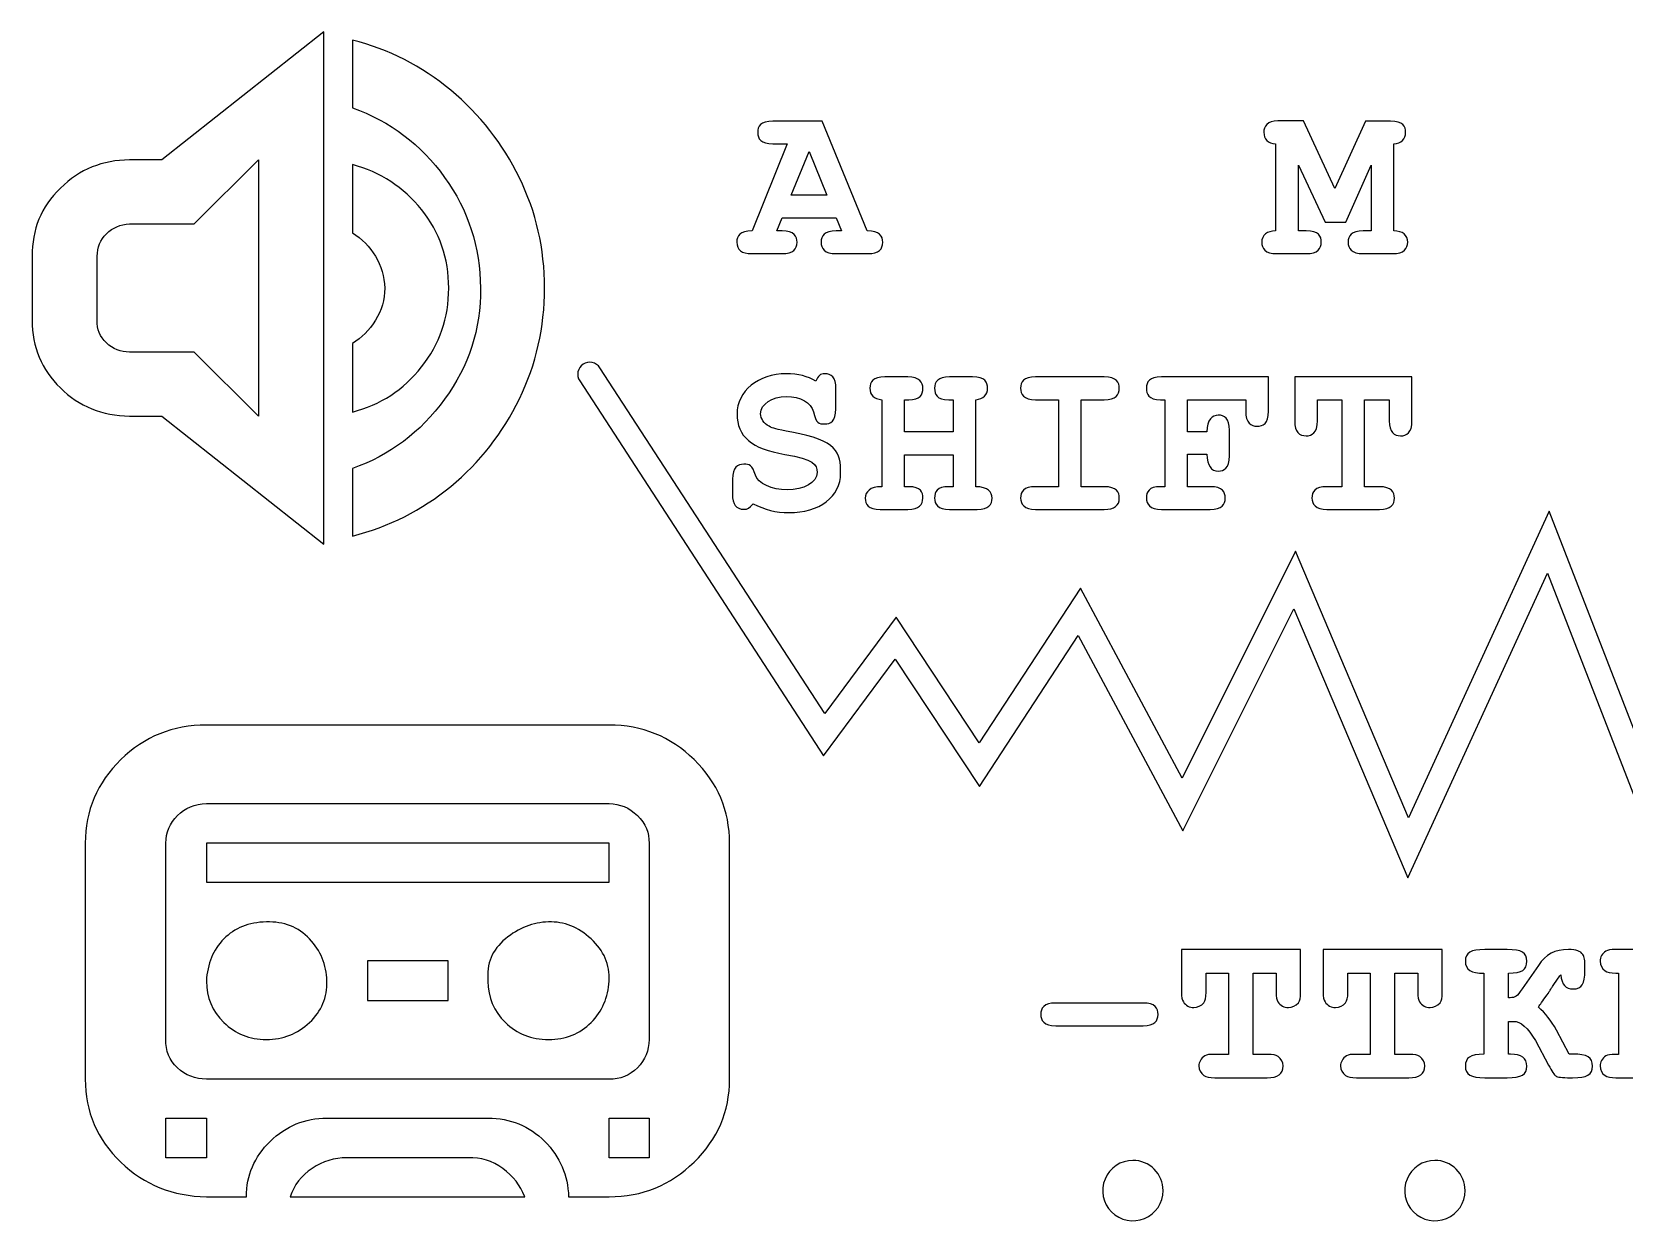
# Model space of a CAD drawing. Header units: millimetres. Extents: x 3 to 91, y 6 to 114.
# Drawn here: x 4.65 to 44.2, y 44.19 to 73.78 of the extents above; entities that cross this region are included whole.
import ezdxf

# ---------------------------------------------------------------- set-up
doc = ezdxf.new("R2010")
doc.units = ezdxf.units.MM
doc.layers.add('Layer_1', color=7, linetype='CONTINUOUS')

msp = doc.modelspace()

# ---------------------------------------------------------------- linework, layer by layer
at = {"layer": 'Layer_1', "color": 7}
for points in [[(7.080756, 64.232425), (7.882416, 64.232425), (11.903443, 61.051233), (11.903443, 73.776001), (7.882416, 70.594809), (7.080756, 70.594809)], [(12.61603, 73.572404), (12.61603, 71.892735)], [(25.402149, 68.831875), (24.278822, 71.558145), (23.059533, 71.558145)], [(38.400397, 71.558151), (37.779508, 71.558151), (37.017509, 69.881751), (36.238576, 71.563791), (35.600754, 71.563791)], [(23.059533, 70.993696), (23.415159, 70.993696), (22.540206, 68.831875)], [(35.54431, 70.993711), (35.54431, 68.831881)], [(38.479419, 68.831881), (38.479419, 70.993711)], [(7.080756, 69.004213), (8.684077, 69.004213), (10.287398, 70.594809), (10.287398, 64.232425), (8.684077, 65.823021), (7.080756, 65.823021)], [(12.61603, 70.480286), (12.61603, 68.787892)], [(36.306309, 68.831881), (36.108754, 68.831881), (36.108754, 70.463131), (36.774798, 69.046371), (37.288442, 69.046371), (37.914975, 70.463131), (37.914975, 68.831881), (37.717419, 68.831881)], [(23.285327, 68.831875), (23.155495, 68.831875), (23.285327, 69.159253), (24.628804, 69.159253), (24.758635, 68.831875), (24.628804, 68.831875)], [(4.66305, 68.202552), (4.66305, 66.611956)], [(6.279096, 66.611956), (6.279096, 68.202552)], [(22.53456, 68.267436), (23.285327, 68.267436)], [(24.628804, 68.267436), (25.413438, 68.267436)], [(35.578176, 68.267441), (36.306309, 68.267441)], [(37.717419, 68.267441), (38.451197, 68.267441)], [(12.61603, 66.039342), (12.61603, 64.334223)], [(45.999776, 52.455001), (42.341602, 61.875091), (38.845691, 54.253851), (36.039144, 60.876701), (33.220711, 55.238291), (30.695284, 59.961001), (28.183809, 56.122991), (26.120886, 59.238051), (24.349418, 56.845941), (18.761646, 65.433531)], [(18.259867, 65.107451), (24.318412, 55.794841), (26.093498, 58.193151), (28.187427, 55.031071), (30.642574, 58.785361), (33.240348, 53.935531), (35.994185, 59.445271), (38.823987, 52.767641), (42.296643, 60.336171), (45.441154, 52.238471)], [(24.623252, 64.415481), (24.623252, 64.912191)], [(26.409367, 65.205701), (25.839279, 65.205701)], [(28.018032, 65.205701), (27.447944, 65.205701)], [(31.288635, 65.205701), (29.584014, 65.205701)], [(35.366394, 64.353391), (35.366394, 65.205701), (32.707862, 65.205701)], [(38.930507, 64.116321), (38.930507, 65.205701), (36.017976, 65.205701), (36.017976, 64.116321)], [(25.760256, 64.641261), (25.760256, 62.479441)], [(27.425366, 64.641261), (27.532611, 64.641261), (27.532611, 63.839751), (26.3247, 63.839751), (26.3247, 64.641261), (26.431945, 64.641261)], [(28.097055, 62.479441), (28.097055, 64.641261)], [(29.584014, 64.641261), (30.154103, 64.641261), (30.154103, 62.479441), (29.584014, 62.479441)], [(31.288635, 62.479441), (30.718547, 62.479441), (30.718547, 64.641261), (31.288635, 64.641261)], [(32.685284, 64.641261), (32.792529, 64.641261), (32.792529, 62.479441), (32.685284, 62.479441)], [(33.83675, 63.845391), (33.356973, 63.845391), (33.356973, 64.641261), (34.80195, 64.641261), (34.80195, 64.353391)], [(36.58242, 64.116321), (36.58242, 64.641261), (37.186375, 64.641261), (37.186375, 62.479441), (36.819487, 62.479441)], [(38.123352, 62.479441), (37.750819, 62.479441), (37.750819, 64.641261), (38.366063, 64.641261), (38.366063, 64.116321)], [(34.39555, 63.247081), (34.39555, 63.884901)], [(26.431945, 62.479441), (26.3247, 62.479441), (26.3247, 63.275301), (27.532611, 63.275301), (27.532611, 62.479441), (27.425366, 62.479441)], [(33.921417, 62.479441), (33.356973, 62.479441), (33.356973, 63.286591), (33.83675, 63.286591)], [(12.61603, 62.934498), (12.61603, 61.254829)], [(22.055032, 62.665701), (22.055032, 62.293171)], [(25.72639, 61.914991), (26.409367, 61.914991)], [(27.447944, 61.914991), (28.130921, 61.914991)], [(29.584014, 61.914991), (31.288635, 61.914991)], [(32.707862, 61.914991), (33.921417, 61.914991)], [(36.819487, 61.914991), (38.123352, 61.914991)], [(18.99075, 56.560769), (8.99075, 56.560769)], [(8.99075, 54.608537), (18.99075, 54.608537)], [(5.98275, 53.624612), (5.98275, 47.767916)], [(7.98275, 48.751841), (7.98275, 53.624612)], [(19.98275, 53.624612), (19.98275, 48.751841)], [(21.98275, 47.767916), (21.98275, 53.624612)], [(36.165282, 49.928981), (36.165282, 50.984491), (33.207595, 50.984491), (33.207595, 49.928981)], [(39.684249, 49.928981), (39.684249, 50.984491), (36.726562, 50.984491), (36.726562, 49.928981)], [(41.295378, 50.984491), (40.742222, 50.984491)], [(45.311046, 50.984491), (43.995892, 50.984491)], [(33.817195, 49.928981), (33.817195, 50.403111), (34.375995, 50.403111), (34.375995, 48.382401), (34.031684, 48.382401)], [(34.985594, 50.403111), (35.555682, 50.403111), (35.555682, 49.928981)], [(35.33555, 48.382411), (34.985595, 48.382411), (34.985594, 50.403111)], [(37.336171, 49.928981), (37.336171, 50.403111), (37.89497, 50.403111), (37.89497, 48.382401), (37.550659, 48.382401)], [(38.504552, 50.403111), (39.07464, 50.403111), (39.07464, 49.928981)], [(38.854525, 48.382411), (38.50457, 48.382411), (38.504552, 50.403111)], [(40.714, 50.397471), (40.714, 48.388051)], [(41.368755, 49.787871), (41.3236, 49.787871), (41.3236, 50.397471)], [(42.068666, 50.589381), (41.667911, 50.008001)], [(42.424275, 50.070041), (42.559741, 50.273241)], [(43.225781, 50.465181), (43.225776, 50.516001)], [(43.995892, 50.403071), (44.057982, 50.403071), (44.057982, 48.382361), (43.995892, 48.382361)], [(32.251212, 49.658051), (30.083747, 49.658051)], [(42.068668, 49.550751), (42.091248, 49.590251)], [(30.083747, 49.093601), (32.251212, 49.093601)], [(41.380044, 48.388051), (41.351824, 48.388051), (41.323604, 48.388051), (41.323604, 49.200851), (41.453426, 49.200851)], [(41.995292, 48.726711), (42.32267, 48.117111)], [(42.920982, 48.388001), (42.836312, 48.388001), (42.520223, 48.980661)], [(18.99075, 47.767916), (8.99075, 47.767916)], [(34.031684, 47.801081), (35.33555, 47.801081)], [(37.550659, 47.801081), (38.854525, 47.801081)], [(40.742222, 47.801031), (41.295378, 47.801031)], [(42.858892, 47.800981), (42.920982, 47.800981)], [(43.995892, 47.801041), (45.203802, 47.801041)], [(11.98275, 46.799608), (15.98275, 46.799608)], [(15.48675, 45.815684), (12.47875, 45.815684)], [(8.99075, 44.847376), (9.98275, 44.847376)], [(11.07075, 44.847376), (16.89475, 44.847376)], [(17.98275, 44.847376), (18.99075, 44.847376)]]:
    msp.add_lwpolyline(points, dxfattribs=at)
for points in [[(24.397364, 69.723703), (23.511121, 69.723703), (23.957065, 70.807433)], [(25.785999, 68.549656)], [(38.82373, 68.549661)], [(6.279096, 66.611956)], [(18.573027, 65.563241)], [(35.366394, 64.353391)], [(38.930507, 64.116321)], [(12.61603, 62.934498)], [(24.741785, 62.818101)], [(28.503454, 62.197221)], [(31.661168, 62.197221)], [(8.99075, 52.656305), (18.99075, 52.656305), (18.99075, 53.624612), (8.99075, 53.624612)], [(12.99075, 49.720148), (14.99075, 49.720148), (14.99075, 50.704073), (12.99075, 50.704073)], [(8.99075, 50.204301)], [(15.98275, 50.204301)], [(32.623745, 49.375821)], [(7.98275, 48.751841)], [(7.98275, 45.815684), (7.98275, 46.799608), (8.99075, 46.799608), (8.99075, 45.815684)], [(18.99075, 45.815684), (18.99075, 46.799608), (19.98275, 46.799608), (19.98275, 45.815684)], [(32, 45.74989)], [(39.5, 45.74989)], [(11.07075, 44.847376)]]:
    msp.add_lwpolyline(points, close=True, dxfattribs=at)
for points in [[(15.059186, 72.325377), (14.338115, 72.927683), (13.52373, 73.343359), (12.61603, 73.572404)], [(16.764305, 70.149442), (16.348629, 70.99776), (15.780256, 71.723072), (15.059186, 72.325377)], [(12.61603, 71.892735), (13.557663, 71.553408), (14.321149, 70.976552), (14.906488, 70.162167)], [(23.059533, 71.558145), (22.749065, 71.558145), (22.681327, 71.42832), (22.681327, 71.275925)], [(22.681327, 71.275925), (22.681327, 71.123521), (22.75471, 70.993696), (23.059533, 70.993696)], [(35.600754, 71.563791), (35.34111, 71.563791), (35.250799, 71.428331), (35.250799, 71.281571)], [(35.250799, 71.281571), (35.250799, 71.112241), (35.358043, 71.010641), (35.54431, 70.993711)], [(38.77293, 71.275931), (38.77293, 71.428331), (38.7052, 71.558151), (38.400397, 71.558151)], [(38.479419, 70.993711), (38.665685, 71.010611), (38.77293, 71.112241), (38.77293, 71.275931)], [(7.080756, 70.594809), (6.410585, 70.594809), (5.83797, 70.361521), (5.362912, 69.894947)], [(14.333874, 69.360506), (13.884265, 69.920396), (13.311651, 70.293656), (12.61603, 70.480286)], [(14.906488, 70.162167), (15.491828, 69.347781), (15.788739, 68.431598), (15.797222, 67.413617)], [(17.387818, 67.413617), (17.387818, 68.389182), (17.17998, 69.301124), (16.764305, 70.149442)], [(5.362912, 69.894947), (4.887854, 69.428372), (4.654567, 68.86424), (4.66305, 68.202552)], [(15.008287, 67.413617), (15.008287, 68.151653), (14.783482, 68.800616), (14.333874, 69.360506)], [(6.508141, 68.762442), (6.660839, 68.915139), (6.85171, 68.99573), (7.080756, 69.004213)], [(22.540206, 68.831875), (22.241029, 68.831875), (22.162001, 68.7077), (22.162001, 68.549656)], [(23.657888, 68.549656), (23.657888, 68.69641), (23.584505, 68.831875), (23.285327, 68.831875)], [(24.628804, 68.831875), (24.329626, 68.831875), (24.256243, 68.7077), (24.256243, 68.549656)], [(25.785999, 68.549656), (25.785999, 68.70206), (25.706976, 68.831875), (25.402149, 68.831875)], [(35.54431, 68.831881), (35.324177, 68.831881), (35.199999, 68.730281), (35.199999, 68.549661)], [(36.678842, 68.549661), (36.678842, 68.702061), (36.611112, 68.831881), (36.306309, 68.831881)], [(37.717419, 68.831881), (37.418264, 68.831881), (37.344886, 68.707711), (37.344886, 68.549661)], [(38.82373, 68.549661), (38.82373, 68.730281), (38.699552, 68.831881), (38.479419, 68.831881)], [(6.279096, 68.202552), (6.279096, 68.423115), (6.355444, 68.609745), (6.508141, 68.762442)], [(12.61603, 68.787892), (12.853559, 68.635194), (13.044431, 68.440081), (13.188645, 68.202552)], [(22.162001, 68.549656), (22.162001, 68.363393), (22.286187, 68.267436), (22.53456, 68.267436)], [(23.285327, 68.267436), (23.573215, 68.267436), (23.657888, 68.385972), (23.657888, 68.549656)], [(24.256243, 68.549656), (24.256243, 68.397251), (24.340916, 68.267436), (24.628804, 68.267436)], [(25.413438, 68.267436), (25.701326, 68.267436), (25.785999, 68.385972), (25.785999, 68.549656)], [(35.199999, 68.549661), (35.199999, 68.397261), (35.284669, 68.267441), (35.578176, 68.267441)], [(36.306309, 68.267441), (36.594176, 68.267441), (36.678842, 68.397261), (36.678842, 68.549661)], [(37.344886, 68.549661), (37.344886, 68.402911), (37.423906, 68.267441), (37.717419, 68.267441)], [(38.451197, 68.267441), (38.739063, 68.267441), (38.82373, 68.397261), (38.82373, 68.549661)], [(13.188645, 68.202552), (13.332859, 67.965023), (13.409207, 67.702045), (13.417691, 67.413617)], [(13.417691, 67.413617), (13.417691, 67.125189), (13.341342, 66.857969), (13.188645, 66.611956)], [(14.333874, 65.454002), (14.783482, 66.022375), (15.008287, 66.67558), (15.008287, 67.413617)], [(15.797222, 67.413617), (15.805705, 66.395635), (15.508794, 65.47521), (14.906488, 64.652342)], [(16.764305, 64.665067), (17.17998, 65.521868), (17.387818, 66.438051), (17.387818, 67.413617)], [(4.66305, 66.611956), (4.66305, 65.950268), (4.896337, 65.390379), (5.362912, 64.932287)], [(6.508141, 66.052067), (6.346961, 66.204764), (6.270612, 66.391394), (6.279096, 66.611956)], [(13.188645, 66.611956), (13.035947, 66.365944), (12.845076, 66.175073), (12.61603, 66.039342)], [(7.080756, 65.823021), (6.860193, 65.823021), (6.669322, 65.899369), (6.508141, 66.052067)], [(12.61603, 64.334223), (13.311651, 64.51237), (13.884265, 64.885629), (14.333874, 65.454002)], [(18.347717, 65.521381), (18.209541, 65.431071), (18.170284, 65.246099), (18.259867, 65.107451)], [(18.573027, 65.563241), (18.495344, 65.579653), (18.414322, 65.5646), (18.347717, 65.521381)], [(18.761646, 65.433531), (18.718389, 65.499998), (18.650573, 65.546634), (18.573027, 65.563241)], [(23.392764, 65.284721), (22.692853, 65.284721), (22.16792, 64.855751), (22.16792, 64.285661)], [(24.126541, 65.098461), (23.928986, 65.222641), (23.68063, 65.284721), (23.392764, 65.284721)], [(24.346674, 65.284721), (24.233785, 65.284721), (24.182985, 65.239521), (24.126541, 65.098461)], [(24.623252, 64.912191), (24.623252, 65.205701), (24.510363, 65.284721), (24.346674, 65.284721)], [(5.362912, 64.932287), (5.829487, 64.474195), (6.402102, 64.240908), (7.080756, 64.232425)], [(25.839279, 65.205701), (25.545768, 65.205701), (25.466745, 65.081521), (25.466745, 64.923481)], [(25.466745, 64.923481), (25.466745, 64.759791), (25.57399, 64.658191), (25.760256, 64.641261)], [(26.7819, 64.923481), (26.7819, 65.064591), (26.71417, 65.205701), (26.409367, 65.205701)], [(26.431945, 64.641261), (26.719811, 64.641261), (26.7819, 64.765441), (26.7819, 64.923481)], [(27.447944, 65.205701), (27.154433, 65.205701), (27.075411, 65.081521), (27.075411, 64.923481)], [(27.075411, 64.923481), (27.075411, 64.771081), (27.126211, 64.641261), (27.425366, 64.641261)], [(28.390565, 64.923481), (28.390565, 65.075881), (28.322835, 65.205701), (28.018032, 65.205701)], [(28.097055, 64.641261), (28.283321, 64.658161), (28.390565, 64.759791), (28.390565, 64.923481)], [(29.584014, 65.205701), (29.284859, 65.205701), (29.211481, 65.081521), (29.211481, 64.923481)], [(29.211481, 64.923481), (29.211481, 64.776721), (29.284861, 64.641261), (29.584014, 64.641261)], [(31.661168, 64.923481), (31.661168, 65.064591), (31.599078, 65.205701), (31.288635, 65.205701)], [(31.288635, 64.641261), (31.582146, 64.641261), (31.661168, 64.765441), (31.661168, 64.923481)], [(32.707862, 65.205701), (32.408707, 65.205701), (32.335329, 65.081521), (32.335329, 64.923481)], [(32.335329, 64.923481), (32.335329, 64.776721), (32.386129, 64.641261), (32.685284, 64.641261)], [(14.906488, 64.652342), (14.304183, 63.829474), (13.540697, 63.256859), (12.61603, 62.934498)], [(15.059186, 62.489131), (15.780256, 63.082954), (16.348629, 63.808266), (16.764305, 64.665067)], [(22.754942, 64.291301), (22.754942, 64.534011), (23.037164, 64.720281), (23.392764, 64.720281)], [(23.392764, 64.720281), (23.742719, 64.720281), (24.013652, 64.567881), (24.064452, 64.342101)], [(22.16792, 64.285661), (22.16792, 63.732501), (22.52352, 63.422061), (23.358897, 63.280951)], [(22.963786, 63.980861), (22.839609, 64.042961), (22.754942, 64.172771), (22.754942, 64.291301)], [(24.064452, 64.342101), (24.126542, 64.048591), (24.205563, 64.037301), (24.346674, 64.037301)], [(24.346674, 64.037301), (24.482141, 64.037301), (24.623252, 64.105001), (24.623252, 64.415481)], [(34.118972, 64.257441), (33.972217, 64.257441), (33.83675, 64.144551), (33.83675, 63.845391)], [(34.39555, 63.884901), (34.39555, 64.172771), (34.277017, 64.257441), (34.118972, 64.257441)], [(34.80195, 64.353391), (34.80195, 64.059881), (34.931772, 63.980861), (35.084172, 63.980861)], [(35.084172, 63.980861), (35.230927, 63.980861), (35.366394, 64.048561), (35.366394, 64.353391)], [(36.017976, 64.116321), (36.017976, 63.828461), (36.136509, 63.743791), (36.300198, 63.743791)], [(36.300198, 63.743791), (36.446953, 63.743791), (36.58242, 63.811491), (36.58242, 64.116321)], [(38.366063, 64.116321), (38.366063, 63.834101), (38.484596, 63.743791), (38.648285, 63.743791)], [(38.648285, 63.743791), (38.795041, 63.743791), (38.930507, 63.811491), (38.930507, 64.116321)], [(23.52823, 63.834101), (23.104897, 63.913101), (23.076675, 63.924401), (22.963786, 63.980861)], [(24.741785, 62.818101), (24.741785, 63.337391), (24.651475, 63.625261), (23.52823, 63.834101)], [(23.358897, 63.280951), (24.070097, 63.156771), (24.154763, 63.043881), (24.154763, 62.829391)], [(33.83675, 63.286591), (33.83675, 62.998731), (33.949639, 62.868901), (34.118972, 62.868901)], [(22.337254, 63.038241), (22.184854, 63.038241), (22.055032, 62.970541), (22.055032, 62.665701)], [(22.62512, 62.767301), (22.55174, 63.021301), (22.467076, 63.038241), (22.337254, 63.038241)], [(34.118972, 62.868901), (34.260083, 62.868901), (34.39555, 62.936601), (34.39555, 63.247081)], [(12.61603, 61.254829), (13.52373, 61.483875), (14.338115, 61.895309), (15.059186, 62.489131)], [(23.409697, 62.400421), (23.037164, 62.400421), (22.681564, 62.564101), (22.62512, 62.767301)], [(24.154763, 62.829391), (24.154763, 62.586681), (23.827386, 62.400421), (23.409697, 62.400421)], [(23.449208, 61.835971), (24.222497, 61.835971), (24.741785, 62.231081), (24.741785, 62.818101)], [(22.055032, 62.293171), (22.055032, 62.039171), (22.145342, 61.920641), (22.342898, 61.920641)], [(25.760256, 62.479441), (25.466745, 62.479441), (25.353857, 62.355261), (25.353857, 62.197221)], [(25.353857, 62.197221), (25.353857, 62.044821), (25.421587, 61.914991), (25.72639, 61.914991)], [(26.409367, 61.914991), (26.697233, 61.914991), (26.7819, 62.033531), (26.7819, 62.197221)], [(26.7819, 62.197221), (26.7819, 62.343971), (26.73674, 62.479441), (26.431945, 62.479441)], [(27.425366, 62.479441), (27.131855, 62.479441), (27.075411, 62.355261), (27.075411, 62.197221)], [(27.075411, 62.197221), (27.075411, 62.050461), (27.148791, 61.914991), (27.447944, 61.914991)], [(28.503454, 62.197221), (28.503454, 62.338331), (28.401854, 62.479441), (28.097055, 62.479441)], [(28.130921, 61.914991), (28.418788, 61.914991), (28.503454, 62.033531), (28.503454, 62.197221)], [(29.584014, 62.479441), (29.284859, 62.479441), (29.211481, 62.355261), (29.211481, 62.197221)], [(29.211481, 62.197221), (29.211481, 62.050461), (29.296151, 61.914991), (29.584014, 61.914991)], [(31.661168, 62.197221), (31.661168, 62.338331), (31.599078, 62.479441), (31.288635, 62.479441)], [(31.288635, 61.914991), (31.536991, 61.914991), (31.661168, 62.010991), (31.661168, 62.197221)], [(32.685284, 62.479441), (32.391774, 62.479441), (32.335329, 62.355261), (32.335329, 62.197221)], [(32.335329, 62.197221), (32.335329, 62.050461), (32.414349, 61.914991), (32.707862, 61.914991)], [(34.29395, 62.197221), (34.29395, 62.349621), (34.22622, 62.479441), (33.921417, 62.479441)], [(33.921417, 61.914991), (34.209283, 61.914991), (34.29395, 62.039171), (34.29395, 62.197221)], [(36.819487, 62.479441), (36.520331, 62.479441), (36.446953, 62.355261), (36.446953, 62.197221)], [(36.446953, 62.197221), (36.446953, 62.050461), (36.531623, 61.914991), (36.819487, 61.914991)], [(38.495885, 62.197221), (38.495885, 62.343971), (38.422505, 62.479441), (38.123352, 62.479441)], [(38.123352, 61.914991), (38.411219, 61.914991), (38.495885, 62.039171), (38.495885, 62.197221)], [(22.342898, 61.920641), (22.433208, 61.920641), (22.47272, 61.943241), (22.568676, 62.056101)], [(22.568676, 62.056101), (22.845253, 61.909351), (23.144408, 61.835971), (23.449208, 61.835971)], [(8.99075, 56.560769), (8.15875, 56.560769), (7.449417, 56.274441), (6.86275, 55.701787)], [(21.10275, 55.701787), (20.516084, 56.274441), (19.812084, 56.560769), (18.99075, 56.560769)], [(6.86275, 55.701787), (6.276083, 55.129132), (5.98275, 54.43674), (5.98275, 53.624612)], [(21.98275, 53.624612), (21.98275, 54.43674), (21.689417, 55.129132), (21.10275, 55.701787)], [(8.27075, 54.311797), (8.46275, 54.499212), (8.70275, 54.598125), (8.99075, 54.608537)], [(18.99075, 54.608537), (19.257417, 54.608537), (19.492084, 54.509623), (19.69475, 54.311797)], [(7.98275, 53.624612), (7.98275, 53.895321), (8.07875, 54.124383), (8.27075, 54.311797)], [(19.69475, 54.311797), (19.897417, 54.113971), (19.993417, 53.884909), (19.98275, 53.624612)], [(10.47875, 51.67238), (10.041417, 51.661968), (9.689417, 51.521407), (9.42275, 51.250698)], [(11.55075, 51.250698), (11.273417, 51.542231), (10.916083, 51.682792), (10.47875, 51.67238)], [(17.48675, 51.67238), (17.10275, 51.661968), (16.745417, 51.521407), (16.41475, 51.250698)], [(18.54275, 51.250698), (18.22275, 51.542231), (17.87075, 51.682792), (17.48675, 51.67238)], [(9.42275, 51.250698), (9.156083, 50.979988), (9.012083, 50.631189), (8.99075, 50.204301)], [(11.98275, 50.204301), (11.972083, 50.610365), (11.828083, 50.959164), (11.55075, 51.250698)], [(16.41475, 51.250698), (16.084084, 50.979988), (15.940084, 50.631189), (15.98275, 50.204301)], [(18.99075, 50.204301), (19.012084, 50.610365), (18.86275, 50.959164), (18.54275, 51.250698)], [(40.742222, 50.984491), (40.386623, 50.984491), (40.256801, 50.911091), (40.256801, 50.696621)], [(40.256801, 50.696621), (40.256801, 50.487781), (40.397912, 50.391821), (40.714, 50.397471)], [(41.780799, 50.696621), (41.780799, 50.911111), (41.656622, 50.984491), (41.295378, 50.984491)], [(41.3236, 50.397471), (41.673555, 50.408771), (41.780799, 50.476471), (41.780799, 50.696621)], [(42.819376, 50.984491), (42.475066, 50.984491), (42.260577, 50.871601), (42.068666, 50.589381)], [(43.174976, 50.860311), (43.112886, 50.950611), (43.011287, 50.984491), (42.819376, 50.984491)], [(43.225776, 50.516001), (43.225776, 50.730491), (43.214486, 50.798221), (43.174976, 50.860311)], [(43.747537, 50.944991), (43.657227, 50.888591), (43.600781, 50.792591), (43.600781, 50.696631)], [(43.600781, 50.696631), (43.600781, 50.600731), (43.651581, 50.510371), (43.724959, 50.459571)], [(43.995892, 50.984491), (43.849136, 50.984491), (43.803981, 50.978491), (43.747537, 50.944991)], [(42.559741, 50.273241), (42.565341, 50.284541), (42.593611, 50.318441), (42.627471, 50.357941)], [(42.627471, 50.357941), (42.650051, 50.109581), (42.746004, 50.007981), (42.937915, 50.007981)], [(42.937915, 50.007981), (43.146759, 50.007981), (43.225781, 50.132161), (43.225781, 50.465181)], [(43.724959, 50.459571), (43.787049, 50.414371), (43.849136, 50.403071), (43.995892, 50.403071)], [(8.99075, 50.204301), (8.99075, 49.798237), (9.13475, 49.454644), (9.42275, 49.173523)], [(11.55075, 49.173523), (11.849417, 49.454644), (11.993417, 49.798237), (11.98275, 50.204301)], [(15.98275, 50.204301), (15.98275, 49.798237), (16.12675, 49.454644), (16.41475, 49.173523)], [(18.54275, 49.173523), (18.820084, 49.454644), (18.969417, 49.798237), (18.99075, 50.204301)], [(33.207595, 49.928981), (33.207595, 49.793511), (33.218885, 49.737071), (33.252755, 49.686271)], [(33.760755, 49.663691), (33.805915, 49.725791), (33.817195, 49.770941), (33.817195, 49.928981)], [(35.555682, 49.928981), (35.555682, 49.793511), (35.566972, 49.737071), (35.600842, 49.686271)], [(36.108842, 49.663691), (36.154002, 49.725791), (36.165282, 49.770941), (36.165282, 49.928981)], [(36.726562, 49.928981), (36.726562, 49.793511), (36.737852, 49.737071), (36.771722, 49.686271)], [(37.279721, 49.663691), (37.324881, 49.725791), (37.336171, 49.770941), (37.336171, 49.928981)], [(39.07464, 49.928981), (39.07464, 49.793511), (39.08593, 49.737071), (39.1198, 49.686271)], [(39.627799, 49.663691), (39.672959, 49.725791), (39.684249, 49.770941), (39.684249, 49.928981)], [(41.667911, 50.008001), (41.532444, 49.816091), (41.498577, 49.793511), (41.368755, 49.787871)], [(42.091248, 49.590251), (42.130758, 49.641051), (42.204136, 49.748301), (42.317025, 49.906341)], [(42.317025, 49.906341), (42.333955, 49.940241), (42.345245, 49.951541), (42.362185, 49.974041)], [(42.362185, 49.974041), (42.390405, 50.019241), (42.412985, 50.053041), (42.424275, 50.070041)], [(30.083747, 49.658051), (29.784592, 49.658051), (29.711214, 49.528221), (29.711214, 49.375821)], [(32.623745, 49.375821), (32.623745, 49.528221), (32.556015, 49.658051), (32.251212, 49.658051)], [(33.252755, 49.686271), (33.309205, 49.595971), (33.4108, 49.545161), (33.5124, 49.545161)], [(33.5124, 49.545161), (33.60836, 49.545161), (33.698666, 49.590261), (33.760755, 49.663691)], [(35.600842, 49.686271), (35.657292, 49.595971), (35.753242, 49.545161), (35.860487, 49.545161)], [(35.860487, 49.545161), (35.956447, 49.545161), (36.046753, 49.590261), (36.108842, 49.663691)], [(36.771722, 49.686271), (36.828162, 49.595971), (36.929766, 49.545161), (37.031366, 49.545161)], [(37.031366, 49.545161), (37.127316, 49.545161), (37.217632, 49.590261), (37.279721, 49.663691)], [(39.1198, 49.686271), (39.17624, 49.595971), (39.2722, 49.545161), (39.379444, 49.545161)], [(39.379444, 49.545161), (39.475404, 49.545161), (39.565711, 49.590261), (39.627799, 49.663691)], [(42.520223, 48.980661), (42.379112, 49.234661), (42.243646, 49.409641), (42.068668, 49.550751)], [(9.42275, 49.173523), (9.71075, 48.892401), (10.06275, 48.751841), (10.47875, 48.751841)], [(10.47875, 48.751841), (10.89475, 48.751841), (11.252083, 48.892401), (11.55075, 49.173523)], [(16.41475, 49.173523), (16.70275, 48.892401), (17.060084, 48.751841), (17.48675, 48.751841)], [(17.48675, 48.751841), (17.913417, 48.751841), (18.265417, 48.892401), (18.54275, 49.173523)], [(29.711214, 49.375821), (29.711214, 49.229071), (29.784594, 49.093601), (30.083747, 49.093601)], [(32.251212, 49.093601), (32.539079, 49.093601), (32.623745, 49.217781), (32.623745, 49.375821)], [(41.453426, 49.200851), (41.622759, 49.212151), (41.81467, 49.042801), (41.995292, 48.726711)], [(8.27075, 48.049037), (8.068083, 48.236451), (7.972083, 48.470719), (7.98275, 48.751841)], [(19.98275, 48.751841), (19.98275, 48.481131), (19.88675, 48.246863), (19.69475, 48.049037)], [(33.783329, 48.342901), (33.693019, 48.286501), (33.636573, 48.190501), (33.636573, 48.094551)], [(34.031684, 48.382401), (33.884929, 48.382401), (33.839773, 48.376401), (33.783329, 48.342901)], [(35.606483, 48.326011), (35.544393, 48.371111), (35.48795, 48.382411), (35.33555, 48.382411)], [(35.730661, 48.094591), (35.730661, 48.184891), (35.685501, 48.269561), (35.606483, 48.326011)], [(37.302304, 48.342901), (37.211994, 48.286501), (37.155549, 48.190501), (37.155549, 48.094551)], [(37.550659, 48.382401), (37.403904, 48.382401), (37.358748, 48.376401), (37.302304, 48.342901)], [(39.125458, 48.326011), (39.063368, 48.371111), (39.006925, 48.382411), (38.854525, 48.382411)], [(39.249636, 48.094591), (39.249636, 48.184891), (39.204476, 48.269561), (39.125458, 48.326011)], [(40.714, 48.388051), (40.375334, 48.382051), (40.256801, 48.303351), (40.256801, 48.088891)], [(41.780799, 48.088891), (41.780799, 48.286451), (41.645333, 48.388051), (41.380044, 48.388051)], [(43.412049, 48.088841), (43.412049, 48.308981), (43.287871, 48.388001), (42.920982, 48.388001)], [(43.747537, 48.342861), (43.657227, 48.286461), (43.600781, 48.190461), (43.600781, 48.094511)], [(43.995892, 48.382361), (43.854781, 48.382361), (43.803981, 48.371061), (43.747537, 48.342861)], [(8.99075, 47.767916), (8.713417, 47.767916), (8.473417, 47.861623), (8.27075, 48.049037)], [(19.69475, 48.049037), (19.50275, 47.851211), (19.268084, 47.757504), (18.99075, 47.767916)], [(33.636573, 48.094551), (33.636573, 48.004251), (33.687373, 47.908281), (33.760751, 47.857481)], [(33.760751, 47.857481), (33.817191, 47.817981), (33.901862, 47.801081), (34.031684, 47.801081)], [(35.33555, 47.801081), (35.595194, 47.801081), (35.730661, 47.897081), (35.730661, 48.094591)], [(37.155549, 48.094551), (37.155549, 48.004251), (37.206349, 47.908281), (37.279726, 47.857481)], [(37.279726, 47.857481), (37.336176, 47.817981), (37.420837, 47.801081), (37.550659, 47.801081)], [(38.854525, 47.801081), (39.114169, 47.801081), (39.249636, 47.897081), (39.249636, 48.094591)], [(40.256801, 48.088891), (40.256801, 47.880051), (40.386623, 47.801031), (40.742222, 47.801031)], [(41.295378, 47.801031), (41.650977, 47.801031), (41.780799, 47.880031), (41.780799, 48.088891)], [(42.32267, 48.117111), (42.39605, 47.976001), (42.47507, 47.857471), (42.503292, 47.846181)], [(42.920982, 47.800981), (43.282227, 47.800981), (43.412049, 47.879981), (43.412049, 48.088841)], [(43.600781, 48.094511), (43.600781, 48.004211), (43.651581, 47.908241), (43.724959, 47.857441)], [(43.724959, 47.857441), (43.781399, 47.817941), (43.86607, 47.801041), (43.995892, 47.801041)], [(5.98275, 47.767916), (5.98275, 46.955787), (6.276083, 46.268601), (6.86275, 45.706359)], [(21.10275, 45.706359), (21.689417, 46.279013), (21.98275, 46.966199), (21.98275, 47.767916)], [(42.503292, 47.846181), (42.531512, 47.817981), (42.666981, 47.800981), (42.858892, 47.800981)], [(10.57475, 46.221748), (10.969417, 46.606988), (11.43875, 46.799608), (11.98275, 46.799608)], [(15.98275, 46.799608), (16.537417, 46.799608), (17.00675, 46.606988), (17.39075, 46.221748)], [(9.98275, 44.847376), (9.98275, 45.378384), (10.180083, 45.836507), (10.57475, 46.221748)], [(17.39075, 46.221748), (17.77475, 45.836507), (17.972084, 45.378384), (17.98275, 44.847376)], [(6.86275, 45.706359), (7.449417, 45.144116), (8.15875, 44.857788), (8.99075, 44.847376)], [(11.61475, 45.55018), (11.348083, 45.373178), (11.16675, 45.13891), (11.07075, 44.847376)], [(12.47875, 45.815684), (12.169417, 45.815684), (11.881417, 45.727182), (11.61475, 45.55018)], [(16.35075, 45.55018), (16.09475, 45.737594), (15.80675, 45.826095), (15.48675, 45.815684)], [(16.89475, 44.847376), (16.788084, 45.128498), (16.60675, 45.362766), (16.35075, 45.55018)], [(18.99075, 44.847376), (19.812084, 44.847376), (20.516084, 45.133704), (21.10275, 45.706359)], [(32, 45.74989), (31.696654, 45.74989), (31.423176, 45.567159), (31.307091, 45.286903)], [(32.53033, 45.530221), (32.389678, 45.670873), (32.198913, 45.74989), (32, 45.74989)], [(32.75, 44.99989), (32.75, 45.198803), (32.670983, 45.389568), (32.53033, 45.530221)], [(39.5, 45.74989), (39.196654, 45.74989), (38.923177, 45.567159), (38.807091, 45.286903)], [(40.030331, 45.530221), (39.889678, 45.670873), (39.698913, 45.74989), (39.5, 45.74989)], [(40.25, 44.99989), (40.25, 45.198803), (40.170983, 45.389568), (40.030331, 45.530221)], [(31.307091, 45.286903), (31.191005, 45.006647), (31.255172, 44.684059), (31.46967, 44.46956)], [(38.807091, 45.286903), (38.691005, 45.006647), (38.755172, 44.684059), (38.96967, 44.46956)], [(32.287013, 44.306981), (32.567269, 44.423067), (32.75, 44.696544), (32.75, 44.99989)], [(39.787013, 44.306981), (40.067269, 44.423067), (40.25, 44.696544), (40.25, 44.99989)], [(31.46967, 44.46956), (31.684169, 44.255062), (32.006757, 44.190895), (32.287013, 44.306981)], [(38.96967, 44.46956), (39.184169, 44.255062), (39.506757, 44.190895), (39.787013, 44.306981)]]:
    msp.add_open_spline(points, degree=3, dxfattribs=at)

doc.saveas('drawing.dxf')
